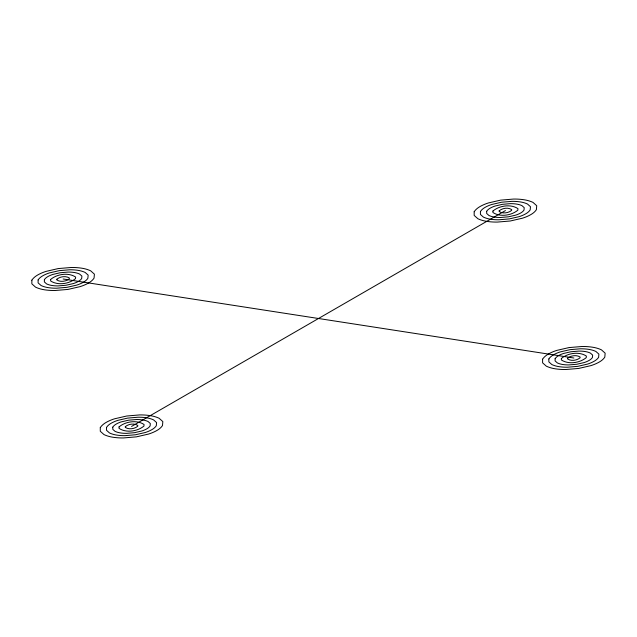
<?xml version="1.0" encoding="UTF-8"?>
<svg xmlns="http://www.w3.org/2000/svg" width="637" height="637" viewBox="0 0 637 637"><rect width="100%" height="100%" fill="white"/><g stroke="black" fill="none" stroke-linecap="round" stroke-linejoin="round"><path stroke-width="0.96" d="M131.556 426.432L505.444 210.568M63.127 278.99L573.873 358.01M31.858 280.176L31.85 283.831L35.568 287.16A23.625 13.64 0 0 0 44.431 289.787A37.002 21.363 0 0 0 55.013 290.504L67.968 289.421L80.127 286.618A37.002 21.363 0 0 0 88.662 282.947A23.625 13.64 0 0 0 94.061 278.114L94.403 274.157L90.685 270.829A23.625 13.64 0 0 0 81.823 268.201A37.002 21.363 0 0 0 71.24 267.484L58.286 268.567L46.127 271.37A37.002 21.363 0 0 0 37.591 275.041A25.09 14.484 0 0 0 31.858 280.176M38.109 279.938L38.109 282.868L41.079 285.527A18.903 10.909 0 0 0 48.173 287.629A29.605 17.088 0 0 0 56.637 288.203L66.996 287.335L76.727 285.097A29.605 17.088 0 0 0 83.558 282.151A18.903 10.909 0 0 0 87.874 278.289L88.145 275.12L85.175 272.461A18.903 10.909 0 0 0 78.08 270.359A29.605 17.088 0 0 0 69.616 269.785L59.257 270.653L49.527 272.891A29.605 17.088 0 0 0 42.695 275.837A20.066 11.585 0 0 0 38.109 279.938M44.367 279.707L44.359 281.896L46.589 283.895A14.173 8.185 0 0 0 51.908 285.472A22.199 12.82 0 0 0 58.254 285.902L66.033 285.249L73.327 283.569A22.199 12.82 0 0 0 78.447 281.363A14.173 8.185 0 0 0 81.687 278.465L81.894 276.092L79.665 274.093A14.173 8.185 0 0 0 74.346 272.517A22.199 12.82 0 0 0 68 272.087L60.22 272.74L52.927 274.42A22.199 12.82 0 0 0 47.807 276.625A15.049 8.687 0 0 0 44.367 279.707M50.618 279.468L50.618 280.933C57.704 285.695 69.067 283.998 75.5 278.64L75.636 277.055C68.501 272.278 57.043 273.982 50.618 279.468M56.876 279.229L56.868 279.962C60.411 282.342 66.097 281.498 69.314 278.815L69.385 278.027C65.818 275.638 60.085 276.49 56.876 279.229M100.28 427.61L100.28 431.273L103.998 434.601A23.625 13.64 0 0 0 112.86 437.229A37.002 21.363 0 0 0 123.435 437.945L136.39 436.855L148.556 434.06A37.002 21.363 0 0 0 157.092 430.381A23.625 13.64 0 0 0 162.491 425.548L162.833 421.59L159.115 418.262A23.625 13.64 0 0 0 150.252 415.642A37.002 21.363 0 0 0 139.67 414.918L126.715 416.009L114.556 418.804A37.002 21.363 0 0 0 106.013 422.482A25.09 14.484 0 0 0 100.28 427.61M106.538 427.379L106.53 430.301L109.508 432.969A18.903 10.909 0 0 0 116.595 435.063A29.605 17.088 0 0 0 125.059 435.644L135.426 434.776L145.156 432.531A29.605 17.088 0 0 0 151.98 429.593A18.903 10.909 0 0 0 156.304 425.723L156.575 422.562L153.597 419.902A18.903 10.909 0 0 0 146.51 417.8A29.605 17.088 0 0 0 138.046 417.219L127.687 418.095L117.956 420.332A29.605 17.088 0 0 0 111.125 423.271A20.066 11.585 0 0 0 106.538 427.379M112.789 427.14L112.789 429.338L115.018 431.329A14.173 8.185 0 0 0 120.337 432.905A22.199 12.82 0 0 0 126.683 433.343L134.455 432.69L141.756 431.01A22.199 12.82 0 0 0 146.876 428.805A14.173 8.185 0 0 0 150.117 425.906L150.316 423.525L148.087 421.535A14.173 8.185 0 0 0 142.768 419.958A22.199 12.82 0 0 0 136.422 419.528L128.65 420.173L121.356 421.853A22.199 12.82 0 0 0 116.229 424.059A15.049 8.687 0 0 0 112.789 427.14M119.047 426.901L119.039 428.367C126.126 433.136 137.488 431.44 143.93 426.081L144.066 424.497C136.931 419.711 125.473 421.423 119.047 426.901M125.298 426.671L125.298 427.403C128.841 429.784 134.518 428.932 137.743 426.257L137.807 425.468C134.24 423.072 128.515 423.923 125.298 426.671M474.175 211.747L474.167 215.41L477.885 218.738A23.625 13.64 0 0 0 486.748 221.358A37.002 21.363 0 0 0 497.33 222.082L510.285 220.991L522.444 218.196A37.002 21.363 0 0 0 530.987 214.518A23.625 13.64 0 0 0 536.386 209.684L536.72 205.727L533.002 202.399A23.625 13.64 0 0 0 524.14 199.771A37.002 21.363 0 0 0 513.565 199.055L500.61 200.145L488.444 202.94A37.002 21.363 0 0 0 479.908 206.619A25.09 14.484 0 0 0 474.175 211.747M480.425 211.516L480.425 214.438L483.403 217.098A18.903 10.909 0 0 0 490.49 219.2A29.605 17.088 0 0 0 498.954 219.781L509.313 218.905L519.044 216.668A29.605 17.088 0 0 0 525.875 213.729A18.903 10.909 0 0 0 530.199 209.86L530.47 206.699L527.492 204.031A18.903 10.909 0 0 0 520.405 201.937A29.605 17.088 0 0 0 511.941 201.356L501.574 202.224L491.844 204.469A29.605 17.088 0 0 0 485.02 207.407A20.066 11.585 0 0 0 480.425 211.516M486.684 211.277L486.684 213.475L488.913 215.465A14.173 8.185 0 0 0 494.232 217.042A22.199 12.82 0 0 0 500.578 217.472L508.35 216.827L515.644 215.147A22.199 12.82 0 0 0 520.771 212.941A14.173 8.185 0 0 0 524.012 210.035L524.211 207.662L521.982 205.671A14.173 8.185 0 0 0 516.663 204.095A22.199 12.82 0 0 0 510.317 203.657L502.545 204.31L495.244 205.99A22.199 12.82 0 0 0 490.124 208.195A15.049 8.687 0 0 0 486.684 211.277M492.934 211.038L492.934 212.503C500.021 217.273 511.384 215.577 517.825 210.218L517.961 208.633C510.818 203.848 499.36 205.56 492.934 211.038M499.193 210.807L499.193 211.532C502.736 213.921 508.414 213.069 511.63 210.393L511.702 209.597C508.135 207.208 502.402 208.06 499.193 210.807M542.605 359.188L542.597 362.843L546.315 366.171A23.625 13.64 0 0 0 555.177 368.799A37.002 21.363 0 0 0 565.76 369.516L578.714 368.433L590.873 365.63A37.002 21.363 0 0 0 599.409 361.959A23.625 13.64 0 0 0 604.808 357.126L605.15 353.169L601.432 349.84A23.625 13.64 0 0 0 592.569 347.213A37.002 21.363 0 0 0 581.987 346.496L569.032 347.579L556.873 350.382A37.002 21.363 0 0 0 548.338 354.053A25.09 14.484 0 0 0 542.605 359.188M548.855 358.95L548.855 361.88L551.825 364.539A18.903 10.909 0 0 0 558.92 366.641A29.605 17.088 0 0 0 567.384 367.215L577.743 366.347L587.473 364.109A29.605 17.088 0 0 0 594.305 361.163A18.903 10.909 0 0 0 598.621 357.301L598.891 354.132L595.921 351.473A18.903 10.909 0 0 0 588.827 349.371A29.605 17.088 0 0 0 580.363 348.797L570.004 349.665L560.273 351.903A29.605 17.088 0 0 0 553.442 354.849A20.066 11.585 0 0 0 548.855 358.95M555.114 358.719L555.106 360.908L557.335 362.907A14.173 8.185 0 0 0 562.654 364.483A22.199 12.82 0 0 0 569 364.913L576.78 364.26L584.073 362.58A22.199 12.82 0 0 0 589.193 360.375A14.173 8.185 0 0 0 592.434 357.476L592.641 355.104L590.411 353.105A14.173 8.185 0 0 0 585.092 351.528A22.199 12.82 0 0 0 578.746 351.098L570.967 351.751L563.673 353.431A22.199 12.82 0 0 0 558.553 355.637A15.049 8.687 0 0 0 555.114 358.719M561.364 358.48L561.364 359.945C568.451 364.706 579.813 363.01 586.247 357.652L586.382 356.067C579.248 351.29 567.79 352.994 561.364 358.48M567.623 358.241L567.615 358.973C571.158 361.354 576.843 360.51 580.06 357.827L580.132 357.038C576.565 354.65 570.832 355.502 567.623 358.241"/></g></svg>
